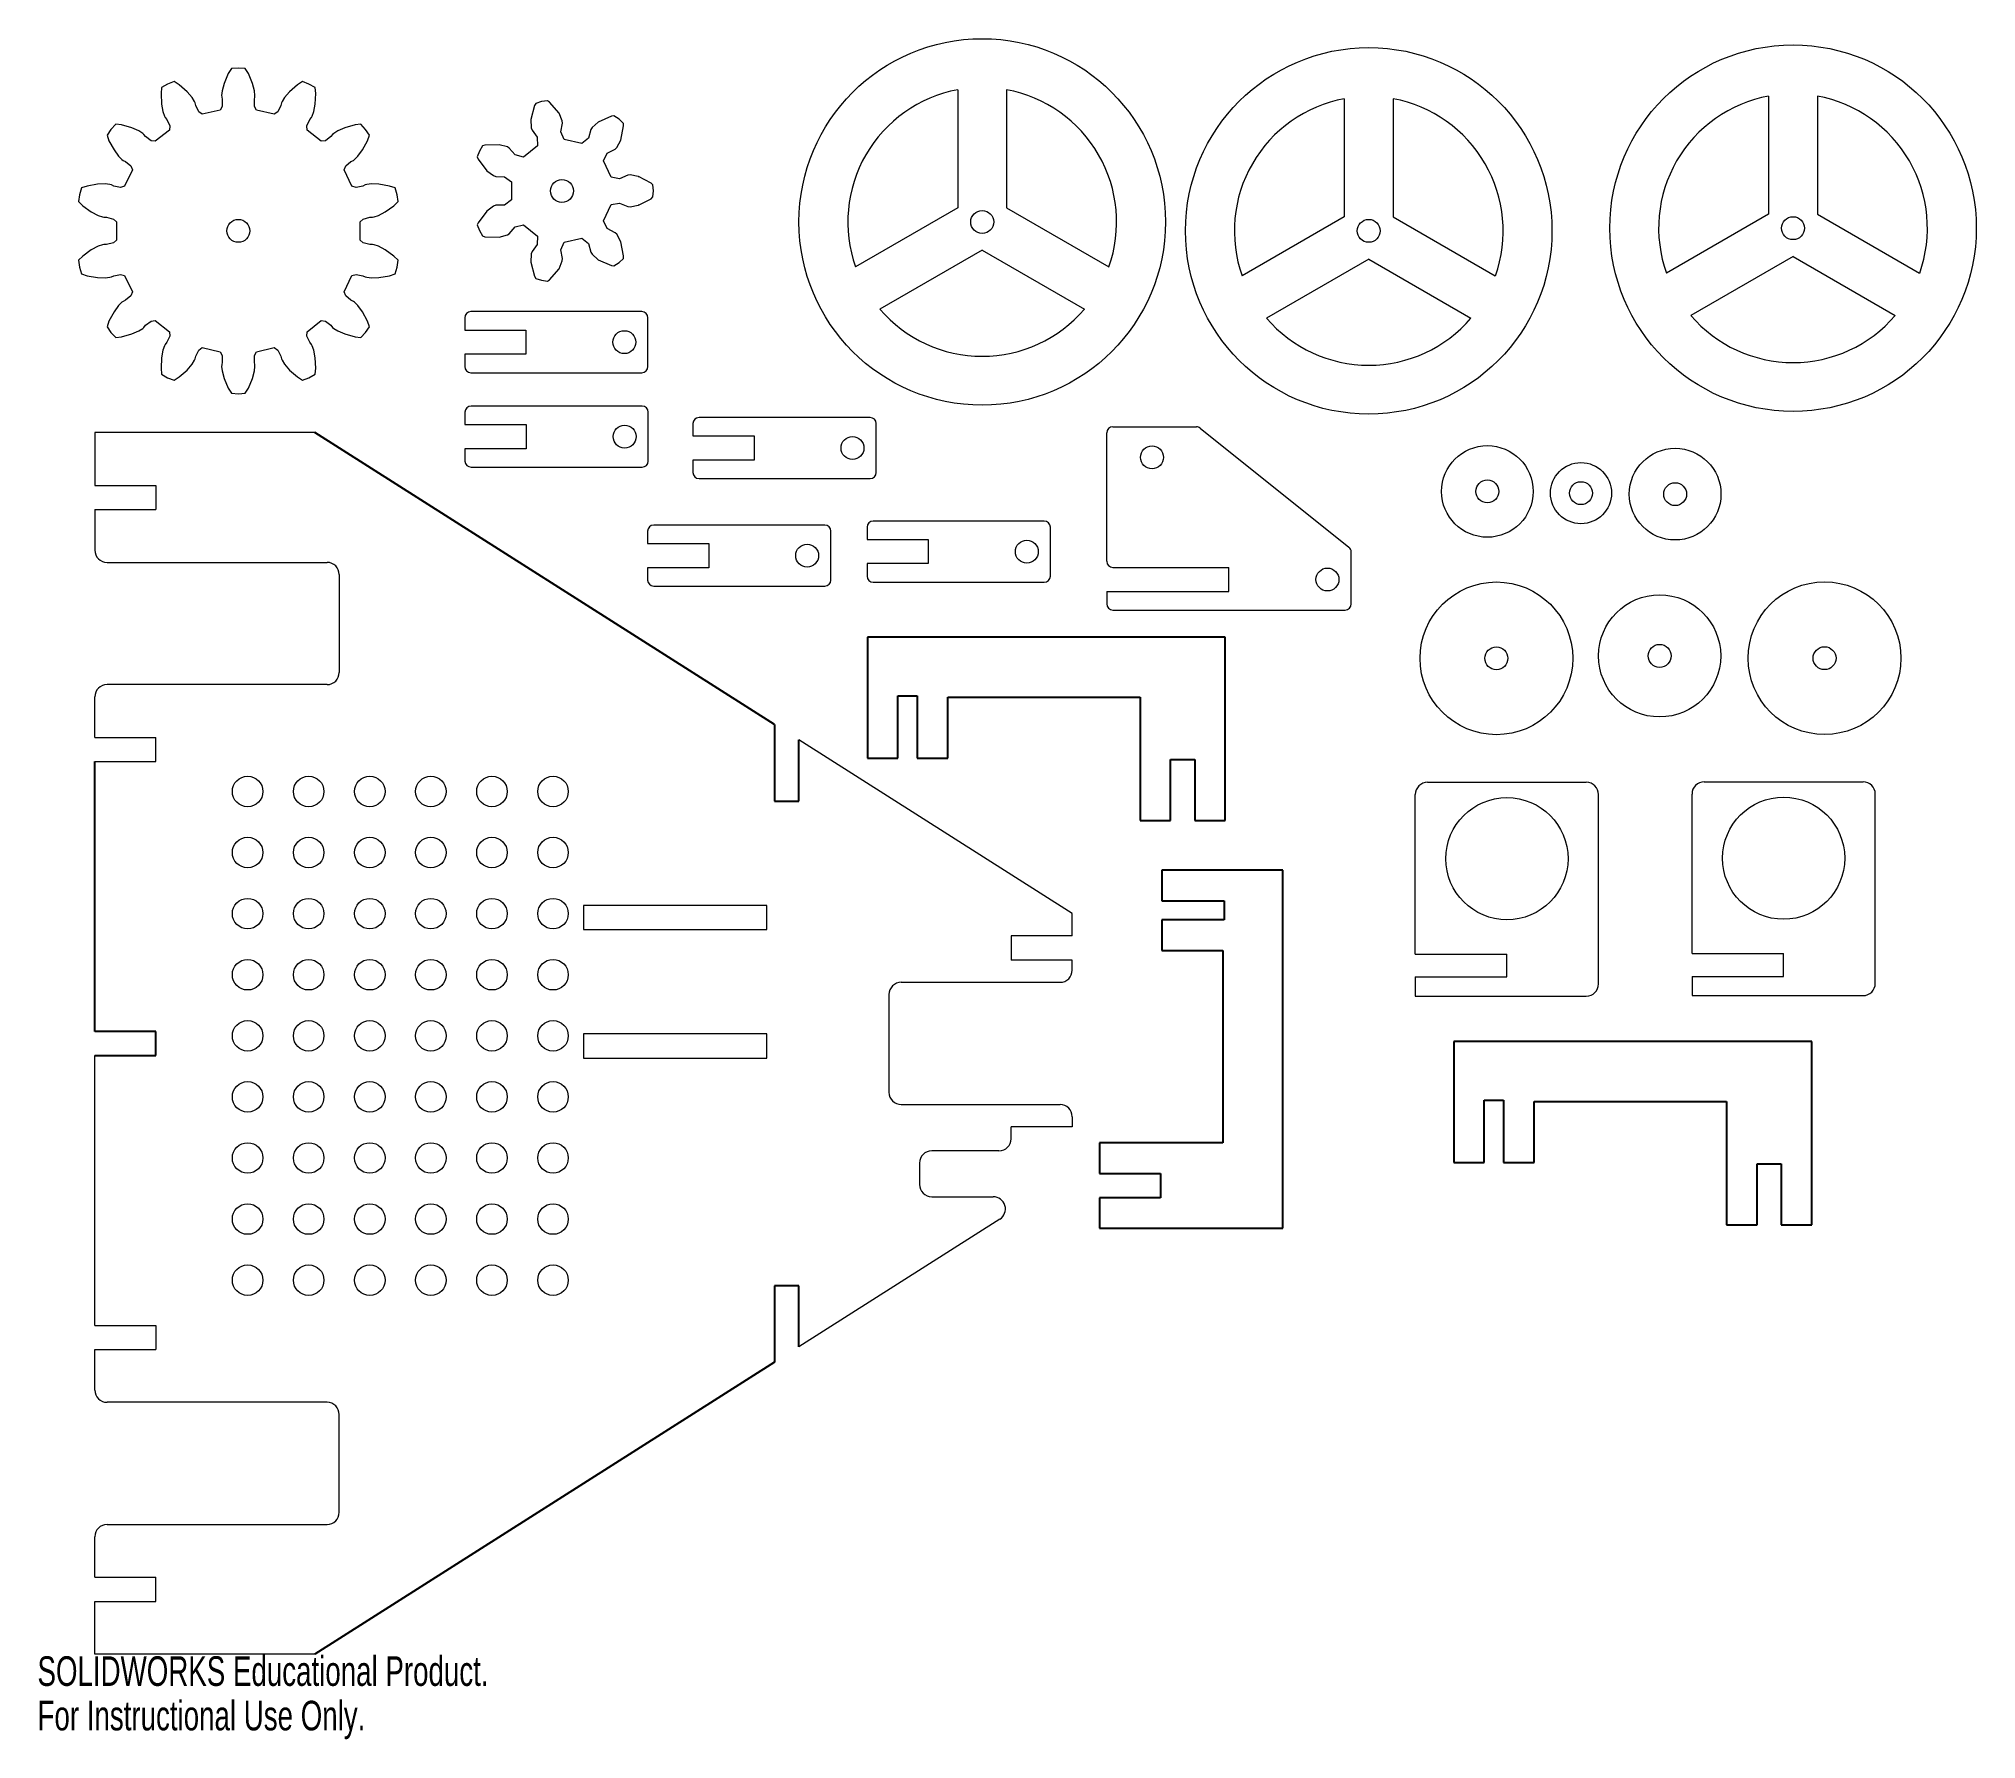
# Model space of a CAD drawing. Header units: inches. Extents: x 0 to 15.9, y 0 to 13.9.
import ezdxf

# ---------------------------------------------------------------- set-up
doc = ezdxf.new("R2010")
doc.units = ezdxf.units.IN
doc.header["$MEASUREMENT"] = 0
doc.styles.add('SLDTEXTSTYLE0', font='TXT', dxfattribs={"width": 0.7})

msp = doc.modelspace()

# ---------------------------------------------------------------- linework, layer by layer
at = {"color": 7, "linetype": 'Continuous', "lineweight": 18}
for p, q in [((1.587, 13.673), (1.561, 13.632)), ((1.644, 13.677), (1.587, 13.673)), ((1.7, 13.673), (1.644, 13.677)), ((1.726, 13.632), (1.7, 13.673)), ((1.016, 13.517), (1.011, 13.468)), ((1.065, 13.545), (1.016, 13.517)), ((1.118, 13.566), (1.065, 13.545)), ((1.159, 13.54), (1.118, 13.566)), ((1.225, 13.482), (1.159, 13.54)), ((1.265, 13.435), (1.225, 13.482)), ((1.511, 13.491), (1.507, 13.453)), ((1.527, 13.551), (1.511, 13.491)), ((1.561, 13.632), (1.527, 13.551)), ((1.76, 13.551), (1.726, 13.632)), ((1.776, 13.491), (1.76, 13.551)), ((1.78, 13.453), (1.776, 13.491)), ((2.063, 13.482), (2.022, 13.435)), ((2.128, 13.54), (2.063, 13.482)), ((2.169, 13.566), (2.128, 13.54)), ((2.222, 13.545), (2.169, 13.566)), ((2.272, 13.517), (2.222, 13.545)), ((2.277, 13.468), (2.272, 13.517)), ((7.533, 13.498), (7.533, 12.532)), ((7.933, 13.498), (7.933, 12.532)), ((1.011, 13.468), (1.015, 13.381)), ((1.015, 13.381), (1.027, 13.32)), ((1.285, 13.403), (1.265, 13.435)), ((1.29, 13.391), (1.285, 13.403)), ((1.296, 13.369), (1.29, 13.391)), ((1.321, 13.319), (1.296, 13.369)), ((1.495, 13.332), (1.349, 13.299)), ((1.511, 13.363), (1.495, 13.332)), ((1.507, 13.453), (1.508, 13.44)), ((1.508, 13.44), (1.512, 13.419)), ((1.512, 13.419), (1.511, 13.363)), ((1.775, 13.419), (1.779, 13.44)), ((1.776, 13.363), (1.775, 13.419)), ((1.793, 13.332), (1.776, 13.363)), ((1.779, 13.44), (1.78, 13.453)), ((1.938, 13.299), (1.793, 13.332)), ((1.992, 13.369), (1.967, 13.319)), ((1.997, 13.391), (1.992, 13.369)), ((2.002, 13.403), (1.997, 13.391)), ((2.022, 13.435), (2.002, 13.403)), ((2.261, 13.32), (2.273, 13.381)), ((2.273, 13.381), (2.277, 13.468)), ((4.068, 13.37), (4.038, 13.255)), ((4.079, 13.387), (4.068, 13.37)), ((4.126, 13.402), (4.079, 13.387)), ((4.175, 13.409), (4.126, 13.402)), ((4.192, 13.398), (4.175, 13.409)), ((4.269, 13.308), (4.192, 13.398)), ((10.697, 13.425), (10.697, 12.459)), ((11.097, 13.425), (11.097, 12.459)), ((14.17, 13.447), (14.17, 12.481)), ((14.57, 13.447), (14.57, 12.481)), ((0.601, 13.175), (0.569, 13.128)), ((0.64, 13.217), (0.601, 13.175)), ((0.688, 13.211), (0.64, 13.217)), ((0.772, 13.188), (0.688, 13.211)), ((0.829, 13.162), (0.772, 13.188)), ((1.081, 13.169), (0.964, 13.077)), ((1.027, 13.32), (1.039, 13.284)), ((1.039, 13.284), (1.046, 13.273)), ((1.046, 13.273), (1.059, 13.255)), ((1.059, 13.255), (1.082, 13.204)), ((1.082, 13.204), (1.081, 13.169)), ((1.349, 13.299), (1.321, 13.319)), ((1.967, 13.319), (1.938, 13.299)), ((2.205, 13.204), (2.229, 13.255)), ((2.207, 13.169), (2.205, 13.204)), ((2.323, 13.077), (2.207, 13.169)), ((2.229, 13.255), (2.242, 13.273)), ((2.242, 13.273), (2.248, 13.284)), ((2.248, 13.284), (2.261, 13.32)), ((2.515, 13.188), (2.458, 13.162)), ((2.599, 13.211), (2.515, 13.188)), ((2.647, 13.217), (2.599, 13.211)), ((2.686, 13.175), (2.647, 13.217)), ((2.718, 13.128), (2.686, 13.175)), ((4.038, 13.255), (4.041, 13.186)), ((4.041, 13.186), (4.048, 13.168)), ((4.048, 13.168), (4.091, 13.11)), ((4.296, 13.244), (4.269, 13.308)), ((4.284, 13.154), (4.298, 13.225)), ((4.298, 13.225), (4.296, 13.244)), ((4.529, 13.173), (4.51, 13.102)), ((4.539, 13.189), (4.529, 13.173)), ((4.59, 13.234), (4.539, 13.189)), ((4.699, 13.282), (4.59, 13.234)), ((4.719, 13.285), (4.699, 13.282)), ((4.76, 13.257), (4.719, 13.285)), ((4.796, 13.223), (4.76, 13.257)), ((4.775, 13.087), (4.798, 13.203)), ((4.798, 13.203), (4.796, 13.223)), ((0.569, 13.128), (0.585, 13.082)), ((0.585, 13.082), (0.627, 13.006)), ((0.627, 13.006), (0.664, 12.955)), ((0.861, 13.142), (0.829, 13.162)), ((0.871, 13.134), (0.861, 13.142)), ((0.885, 13.117), (0.871, 13.134)), ((0.93, 13.082), (0.885, 13.117)), ((0.964, 13.077), (0.93, 13.082)), ((2.358, 13.082), (2.323, 13.077)), ((2.402, 13.117), (2.358, 13.082)), ((2.416, 13.134), (2.402, 13.117)), ((2.426, 13.142), (2.416, 13.134)), ((2.458, 13.162), (2.426, 13.142)), ((2.623, 12.955), (2.661, 13.006)), ((2.661, 13.006), (2.702, 13.082)), ((2.702, 13.082), (2.718, 13.128)), ((3.642, 13.039), (3.617, 12.996)), ((3.661, 13.046), (3.642, 13.039)), ((3.78, 13.049), (3.661, 13.046)), ((3.846, 13.031), (3.78, 13.049)), ((3.862, 13.021), (3.846, 13.031)), ((3.91, 12.965), (3.862, 13.021)), ((4.093, 13.041), (3.977, 12.948)), ((4.091, 13.11), (4.093, 13.041)), ((4.312, 13.091), (4.284, 13.154)), ((4.457, 13.058), (4.312, 13.091)), ((4.51, 13.102), (4.457, 13.058)), ((4.664, 12.979), (4.729, 13.013)), ((4.729, 13.013), (4.743, 13.026)), ((4.743, 13.026), (4.775, 13.087)), ((0.664, 12.955), (0.691, 12.929)), ((0.691, 12.929), (0.702, 12.921)), ((0.702, 12.921), (0.721, 12.911)), ((0.721, 12.911), (0.765, 12.876)), ((0.765, 12.876), (0.778, 12.843)), ((2.509, 12.843), (2.523, 12.876)), ((2.523, 12.876), (2.566, 12.911)), ((2.566, 12.911), (2.586, 12.921)), ((2.586, 12.921), (2.596, 12.929)), ((2.596, 12.929), (2.623, 12.955)), ((3.617, 12.996), (3.599, 12.95)), ((3.599, 12.95), (3.606, 12.931)), ((3.606, 12.931), (3.677, 12.836)), ((3.977, 12.948), (3.91, 12.965)), ((4.633, 12.918), (4.664, 12.979)), ((4.697, 12.783), (4.633, 12.918)), ((0.361, 12.695), (0.344, 12.64)), ((0.406, 12.711), (0.361, 12.695)), ((0.492, 12.726), (0.406, 12.711)), ((0.555, 12.728), (0.492, 12.726)), ((0.592, 12.724), (0.555, 12.728)), ((0.605, 12.72), (0.592, 12.724)), ((0.625, 12.711), (0.605, 12.72)), ((0.68, 12.699), (0.625, 12.711)), ((0.713, 12.709), (0.68, 12.699)), ((0.778, 12.843), (0.713, 12.709)), ((2.574, 12.709), (2.509, 12.843)), ((2.608, 12.699), (2.574, 12.709)), ((2.662, 12.711), (2.608, 12.699)), ((2.683, 12.72), (2.662, 12.711)), ((2.695, 12.724), (2.683, 12.72)), ((2.733, 12.728), (2.695, 12.724)), ((2.795, 12.726), (2.733, 12.728)), ((2.881, 12.711), (2.795, 12.726)), ((2.927, 12.695), (2.881, 12.711)), ((2.944, 12.64), (2.927, 12.695)), ((3.677, 12.836), (3.733, 12.796)), ((3.733, 12.796), (3.751, 12.789)), ((3.751, 12.789), (3.824, 12.787)), ((3.824, 12.787), (3.879, 12.746)), ((3.879, 12.746), (3.879, 12.597)), ((4.765, 12.77), (4.697, 12.783)), ((4.832, 12.799), (4.765, 12.77)), ((4.851, 12.802), (4.832, 12.799)), ((4.917, 12.79), (4.851, 12.802)), ((4.917, 12.79), (4.92, 12.789)), ((5.024, 12.735), (4.92, 12.789)), ((5.038, 12.721), (5.024, 12.735)), ((5.043, 12.671), (5.038, 12.721)), ((0.344, 12.64), (0.335, 12.584)), ((0.335, 12.584), (0.37, 12.55)), ((0.37, 12.55), (0.44, 12.499)), ((2.847, 12.499), (2.918, 12.55)), ((2.918, 12.55), (2.952, 12.584)), ((2.952, 12.584), (2.944, 12.64)), ((3.733, 12.547), (3.677, 12.506)), ((3.751, 12.553), (3.733, 12.547)), ((3.824, 12.555), (3.751, 12.553)), ((3.879, 12.597), (3.824, 12.555)), ((4.633, 12.425), (4.697, 12.559)), ((4.697, 12.559), (4.765, 12.572)), ((4.765, 12.572), (4.832, 12.543)), ((4.832, 12.543), (4.851, 12.54)), ((4.851, 12.54), (4.917, 12.553)), ((4.92, 12.553), (4.917, 12.553)), ((4.92, 12.553), (5.024, 12.607)), ((5.024, 12.607), (5.038, 12.622)), ((5.038, 12.622), (5.043, 12.671)), ((7.533, 12.532), (6.696, 12.049)), ((7.933, 12.532), (8.769, 12.049)), ((0.44, 12.499), (0.496, 12.47)), ((0.496, 12.47), (0.532, 12.458)), ((0.532, 12.458), (0.544, 12.455)), ((0.544, 12.455), (0.566, 12.455)), ((0.566, 12.455), (0.621, 12.441)), ((0.621, 12.441), (0.647, 12.418)), ((0.647, 12.418), (0.647, 12.269)), ((2.64, 12.418), (2.666, 12.441)), ((2.64, 12.269), (2.64, 12.418)), ((2.666, 12.441), (2.721, 12.455)), ((2.721, 12.455), (2.743, 12.455)), ((2.743, 12.455), (2.756, 12.458)), ((2.756, 12.458), (2.792, 12.47)), ((2.792, 12.47), (2.847, 12.499)), ((3.606, 12.411), (3.599, 12.392)), ((3.599, 12.392), (3.617, 12.346)), ((3.677, 12.506), (3.606, 12.411)), ((3.862, 12.321), (3.91, 12.377)), ((3.91, 12.377), (3.977, 12.394)), ((3.977, 12.394), (4.093, 12.301)), ((4.664, 12.363), (4.633, 12.425)), ((10.697, 12.459), (9.86, 11.976)), ((11.097, 12.459), (11.933, 11.976)), ((14.17, 12.481), (13.333, 11.998)), ((14.57, 12.481), (15.406, 11.998)), ((0.496, 12.218), (0.44, 12.189)), ((0.532, 12.23), (0.496, 12.218)), ((0.544, 12.232), (0.532, 12.23)), ((0.566, 12.233), (0.544, 12.232)), ((0.621, 12.246), (0.566, 12.233)), ((0.647, 12.269), (0.621, 12.246)), ((2.666, 12.246), (2.64, 12.269)), ((2.721, 12.233), (2.666, 12.246)), ((2.743, 12.232), (2.721, 12.233)), ((2.756, 12.23), (2.743, 12.232)), ((2.792, 12.218), (2.756, 12.23)), ((2.847, 12.189), (2.792, 12.218)), ((3.617, 12.346), (3.642, 12.303)), ((3.642, 12.303), (3.661, 12.296)), ((3.661, 12.296), (3.78, 12.293)), ((3.78, 12.293), (3.846, 12.311)), ((3.846, 12.311), (3.862, 12.321)), ((4.091, 12.232), (4.048, 12.174)), ((4.093, 12.301), (4.091, 12.232)), ((4.284, 12.189), (4.312, 12.251)), ((4.312, 12.251), (4.457, 12.285)), ((4.457, 12.285), (4.51, 12.24)), ((4.51, 12.24), (4.529, 12.169)), ((4.729, 12.329), (4.664, 12.363)), ((4.743, 12.316), (4.729, 12.329)), ((4.775, 12.255), (4.743, 12.316)), ((4.798, 12.139), (4.775, 12.255)), ((0.37, 12.137), (0.335, 12.103)), ((0.335, 12.103), (0.344, 12.047)), ((0.44, 12.189), (0.37, 12.137)), ((2.918, 12.137), (2.847, 12.189)), ((2.952, 12.103), (2.918, 12.137)), ((2.944, 12.047), (2.952, 12.103)), ((4.041, 12.156), (4.038, 12.087)), ((4.038, 12.087), (4.068, 11.972)), ((4.048, 12.174), (4.041, 12.156)), ((4.269, 12.034), (4.296, 12.098)), ((4.298, 12.117), (4.284, 12.189)), ((4.296, 12.098), (4.298, 12.117)), ((4.529, 12.169), (4.539, 12.153)), ((4.539, 12.153), (4.59, 12.108)), ((4.59, 12.108), (4.699, 12.06)), ((4.699, 12.06), (4.719, 12.057)), ((4.719, 12.057), (4.76, 12.085)), ((4.76, 12.085), (4.796, 12.119)), ((4.796, 12.119), (4.798, 12.139)), ((7.733, 12.186), (6.896, 11.702)), ((7.733, 12.186), (8.569, 11.702)), ((10.897, 12.113), (10.06, 11.63)), ((10.897, 12.113), (11.733, 11.63)), ((14.37, 12.135), (13.533, 11.652)), ((14.37, 12.135), (15.206, 11.652)), ((0.344, 12.047), (0.361, 11.993)), ((0.361, 11.993), (0.406, 11.977)), ((0.406, 11.977), (0.492, 11.961)), ((0.492, 11.961), (0.555, 11.959)), ((0.555, 11.959), (0.592, 11.964)), ((0.592, 11.964), (0.605, 11.967)), ((0.605, 11.967), (0.625, 11.976)), ((0.625, 11.976), (0.68, 11.988)), ((0.68, 11.988), (0.713, 11.978)), ((0.713, 11.978), (0.778, 11.844)), ((2.509, 11.844), (2.574, 11.978)), ((2.574, 11.978), (2.608, 11.988)), ((2.608, 11.988), (2.662, 11.976)), ((2.662, 11.976), (2.683, 11.967)), ((2.683, 11.967), (2.695, 11.964)), ((2.695, 11.964), (2.733, 11.959)), ((2.733, 11.959), (2.795, 11.961)), ((2.795, 11.961), (2.881, 11.977)), ((2.881, 11.977), (2.927, 11.993)), ((2.927, 11.993), (2.944, 12.047)), ((4.068, 11.972), (4.079, 11.955)), ((4.079, 11.955), (4.126, 11.94)), ((4.126, 11.94), (4.175, 11.933)), ((4.175, 11.933), (4.192, 11.944)), ((4.192, 11.944), (4.269, 12.034)), ((0.691, 11.759), (0.664, 11.732)), ((0.702, 11.766), (0.691, 11.759)), ((0.721, 11.776), (0.702, 11.766)), ((0.765, 11.812), (0.721, 11.776)), ((0.778, 11.844), (0.765, 11.812)), ((2.523, 11.812), (2.509, 11.844)), ((2.566, 11.776), (2.523, 11.812)), ((2.586, 11.766), (2.566, 11.776)), ((2.596, 11.759), (2.586, 11.766)), ((2.623, 11.732), (2.596, 11.759)), ((0.585, 11.605), (0.569, 11.559)), ((0.627, 11.682), (0.585, 11.605)), ((0.664, 11.732), (0.627, 11.682)), ((0.885, 11.571), (0.93, 11.605)), ((0.93, 11.605), (0.964, 11.611)), ((0.964, 11.611), (1.081, 11.518)), ((2.207, 11.518), (2.323, 11.611)), ((2.323, 11.611), (2.358, 11.605)), ((2.358, 11.605), (2.402, 11.571)), ((2.661, 11.682), (2.623, 11.732)), ((2.702, 11.605), (2.661, 11.682)), ((2.718, 11.559), (2.702, 11.605)), ((3.497, 11.633), (3.497, 11.532)), ((4.947, 11.683), (3.547, 11.683)), ((4.997, 11.233), (4.997, 11.633)), ((0.569, 11.559), (0.601, 11.512)), ((0.601, 11.512), (0.64, 11.471)), ((0.64, 11.471), (0.688, 11.476)), ((0.688, 11.476), (0.772, 11.5)), ((0.772, 11.5), (0.829, 11.525)), ((0.829, 11.525), (0.861, 11.545)), ((0.861, 11.545), (0.871, 11.554)), ((0.871, 11.554), (0.885, 11.571)), ((1.059, 11.432), (1.046, 11.415)), ((1.082, 11.483), (1.059, 11.432)), ((1.081, 11.518), (1.082, 11.483)), ((2.205, 11.483), (2.207, 11.518)), ((2.229, 11.432), (2.205, 11.483)), ((2.242, 11.415), (2.229, 11.432)), ((2.402, 11.571), (2.416, 11.554)), ((2.416, 11.554), (2.426, 11.545)), ((2.426, 11.545), (2.458, 11.525)), ((2.458, 11.525), (2.515, 11.5)), ((2.515, 11.5), (2.599, 11.476)), ((2.599, 11.476), (2.647, 11.471)), ((2.647, 11.471), (2.686, 11.512)), ((2.686, 11.512), (2.718, 11.559)), ((3.497, 11.532), (3.997, 11.532)), ((3.997, 11.532), (3.997, 11.335)), ((1.015, 11.306), (1.011, 11.219)), ((1.027, 11.368), (1.015, 11.306)), ((1.039, 11.403), (1.027, 11.368)), ((1.046, 11.415), (1.039, 11.403)), ((1.265, 11.253), (1.285, 11.285)), ((1.285, 11.285), (1.29, 11.297)), ((1.29, 11.297), (1.296, 11.318)), ((1.296, 11.318), (1.321, 11.368)), ((1.321, 11.368), (1.349, 11.389)), ((1.349, 11.389), (1.495, 11.355)), ((1.495, 11.355), (1.511, 11.325)), ((1.512, 11.269), (1.508, 11.247)), ((1.511, 11.325), (1.512, 11.269)), ((1.775, 11.269), (1.776, 11.325)), ((1.779, 11.247), (1.775, 11.269)), ((1.776, 11.325), (1.793, 11.355)), ((1.793, 11.355), (1.938, 11.389)), ((1.938, 11.389), (1.967, 11.368)), ((1.967, 11.368), (1.992, 11.318)), ((1.992, 11.318), (1.997, 11.297)), ((1.997, 11.297), (2.002, 11.285)), ((2.002, 11.285), (2.022, 11.253)), ((2.248, 11.403), (2.242, 11.415)), ((2.261, 11.368), (2.248, 11.403)), ((2.273, 11.306), (2.261, 11.368)), ((2.277, 11.219), (2.273, 11.306)), ((3.497, 11.335), (3.497, 11.233)), ((3.997, 11.335), (3.497, 11.335)), ((1.011, 11.219), (1.016, 11.171)), ((1.016, 11.171), (1.065, 11.142)), ((1.065, 11.142), (1.118, 11.122)), ((1.118, 11.122), (1.159, 11.148)), ((1.159, 11.148), (1.225, 11.205)), ((1.225, 11.205), (1.265, 11.253)), ((1.508, 11.247), (1.507, 11.234)), ((1.507, 11.234), (1.511, 11.197)), ((1.511, 11.197), (1.527, 11.136)), ((1.527, 11.136), (1.561, 11.056)), ((1.726, 11.056), (1.76, 11.136)), ((1.76, 11.136), (1.776, 11.197)), ((1.776, 11.197), (1.78, 11.234)), ((1.78, 11.234), (1.779, 11.247)), ((2.022, 11.253), (2.063, 11.205)), ((2.063, 11.205), (2.128, 11.148)), ((2.128, 11.148), (2.169, 11.122)), ((2.169, 11.122), (2.222, 11.142)), ((2.222, 11.142), (2.272, 11.171)), ((2.272, 11.171), (2.277, 11.219)), ((3.547, 11.183), (4.947, 11.183)), ((1.561, 11.056), (1.587, 11.015)), ((1.587, 11.015), (1.644, 11.01)), ((1.644, 11.01), (1.7, 11.015)), ((1.7, 11.015), (1.726, 11.056)), ((3.499, 10.86), (3.499, 10.759)), ((4.949, 10.91), (3.549, 10.91)), ((4.999, 10.46), (4.999, 10.86)), ((6.815, 10.816), (5.415, 10.816)), ((0.47, 10.693), (0.47, 10.26)), ((2.27, 10.693), (0.47, 10.693)), ((3.499, 10.759), (3.999, 10.759)), ((3.999, 10.759), (3.999, 10.561)), ((5.365, 10.766), (5.365, 10.665)), ((5.365, 10.665), (5.865, 10.665)), ((5.865, 10.665), (5.865, 10.468)), ((6.865, 10.366), (6.865, 10.766)), ((8.753, 9.639), (8.753, 10.69)), ((8.803, 10.74), (9.486, 10.74)), ((9.517, 10.729), (10.734, 9.755)), ((3.499, 10.561), (3.499, 10.46)), ((3.999, 10.561), (3.499, 10.561)), ((5.365, 10.468), (5.365, 10.366)), ((5.865, 10.468), (5.365, 10.468)), ((3.549, 10.41), (4.949, 10.41)), ((5.415, 10.316), (6.815, 10.316)), ((0.47, 10.26), (0.97, 10.26)), ((0.97, 10.26), (0.97, 10.063)), ((0.47, 10.063), (0.47, 9.73)), ((0.47, 10.063), (0.97, 10.063)), ((4.994, 9.886), (4.994, 9.784)), ((6.444, 9.936), (5.044, 9.936)), ((6.494, 9.486), (6.494, 9.886)), ((6.791, 9.918), (6.791, 9.817)), ((8.241, 9.968), (6.841, 9.968)), ((8.291, 9.518), (8.291, 9.918)), ((4.994, 9.784), (5.494, 9.784)), ((5.494, 9.784), (5.494, 9.587)), ((6.791, 9.817), (7.291, 9.817)), ((7.291, 9.817), (7.291, 9.62)), ((10.753, 9.29), (10.753, 9.716)), ((0.57, 9.63), (2.37, 9.63)), ((2.47, 9.53), (2.47, 8.73)), ((4.994, 9.587), (4.994, 9.486)), ((5.494, 9.587), (4.994, 9.587)), ((6.791, 9.62), (6.791, 9.518)), ((7.291, 9.62), (6.791, 9.62)), ((8.803, 9.589), (9.753, 9.589)), ((9.753, 9.391), (9.753, 9.589)), ((5.044, 9.436), (6.444, 9.436)), ((6.841, 9.468), (8.241, 9.468)), ((8.753, 9.391), (8.753, 9.29)), ((8.753, 9.391), (9.753, 9.391)), ((8.803, 9.24), (10.703, 9.24)), ((2.37, 8.63), (0.57, 8.63)), ((0.47, 8.198), (0.47, 8.53)), ((0.47, 8.198), (0.97, 8.198)), ((0.97, 8), (0.97, 8.198)), ((8.47, 6.755), (6.231, 8.177)), ((0.47, 8), (0.97, 8)), ((11.378, 7.83), (12.678, 7.83)), ((13.643, 7.834), (14.943, 7.834)), ((11.278, 6.424), (11.278, 7.73)), ((12.778, 6.18), (12.778, 7.73)), ((13.543, 6.428), (13.543, 7.734)), ((15.043, 6.184), (15.043, 7.734)), ((5.97, 6.823), (4.47, 6.823)), ((4.47, 6.823), (4.47, 6.625)), ((5.97, 6.625), (5.97, 6.823)), ((8.47, 6.573), (8.47, 6.755)), ((4.47, 6.625), (5.97, 6.625)), ((8.47, 6.573), (7.97, 6.573)), ((7.97, 6.573), (7.97, 6.375)), ((8.47, 6.375), (7.97, 6.375)), ((8.47, 6.293), (8.47, 6.375)), ((11.278, 6.424), (12.028, 6.424)), ((12.028, 6.237), (12.028, 6.424)), ((13.543, 6.428), (14.293, 6.428)), ((14.293, 6.24), (14.293, 6.428)), ((7.07, 6.193), (8.37, 6.193)), ((11.278, 6.237), (11.278, 6.08)), ((11.278, 6.237), (12.028, 6.237)), ((13.543, 6.24), (13.543, 6.084)), ((13.543, 6.24), (14.293, 6.24)), ((6.97, 6.093), (6.97, 5.293)), ((11.278, 6.08), (12.678, 6.08)), ((13.543, 6.084), (14.943, 6.084)), ((5.97, 5.77), (4.47, 5.77)), ((4.47, 5.77), (4.47, 5.573)), ((5.97, 5.573), (5.97, 5.77)), ((0.47, 3.385), (0.47, 5.594)), ((4.47, 5.573), (5.97, 5.573)), ((7.07, 5.193), (8.37, 5.193)), ((8.47, 5.093), (8.47, 5.01)), ((8.47, 5.01), (7.97, 5.01)), ((7.97, 4.913), (7.97, 5.01)), ((7.87, 4.813), (7.32, 4.813)), ((7.22, 4.713), (7.22, 4.538)), ((7.32, 4.438), (7.823, 4.438)), ((7.876, 4.253), (6.231, 3.208)), ((0.47, 3.385), (0.97, 3.385)), ((0.97, 3.385), (0.97, 3.188)), ((0.47, 2.855), (0.47, 3.188)), ((0.47, 3.188), (0.97, 3.188)), ((2.37, 2.755), (0.57, 2.755)), ((2.47, 1.855), (2.47, 2.655)), ((0.57, 1.755), (2.37, 1.755)), ((0.47, 1.323), (0.47, 1.655)), ((0.47, 1.323), (0.97, 1.323)), ((0.97, 1.125), (0.97, 1.323)), ((0.47, 0.693), (0.47, 1.125)), ((0.47, 1.125), (0.97, 1.125)), ((2.27, 0.693), (0.47, 0.693))]:
    msp.add_line(p, q, dxfattribs=at)
at = {"color": 7, "linetype": 'Continuous', "lineweight": 25}
for p, q in [((6.033, 8.302), (2.27, 10.693)), ((6.793, 9.017), (6.793, 8.027)), ((9.723, 9.017), (6.793, 9.017)), ((9.723, 7.517), (9.723, 9.017)), ((7.043, 8.537), (7.201, 8.537)), ((7.043, 8.027), (7.043, 8.537)), ((7.201, 8.537), (7.201, 8.027)), ((7.451, 8.527), (9.025, 8.527)), ((7.451, 8.027), (7.451, 8.527)), ((9.025, 8.527), (9.025, 7.517)), ((6.033, 8.302), (6.033, 7.677)), ((6.231, 7.677), (6.231, 8.177)), ((0.47, 5.791), (0.47, 8)), ((6.793, 8.027), (7.043, 8.027)), ((7.201, 8.027), (7.451, 8.027)), ((9.275, 8.017), (9.473, 8.017)), ((9.275, 7.517), (9.275, 8.017)), ((9.473, 8.017), (9.473, 7.517)), ((6.033, 7.677), (6.231, 7.677)), ((9.025, 7.517), (9.275, 7.517)), ((9.473, 7.517), (9.723, 7.517)), ((9.203, 7.11), (9.203, 6.86)), ((10.193, 7.11), (9.203, 7.11)), ((10.193, 4.18), (10.193, 7.11)), ((9.203, 6.86), (9.713, 6.86)), ((9.713, 6.86), (9.713, 6.703)), ((9.203, 6.703), (9.203, 6.453)), ((9.713, 6.703), (9.203, 6.703)), ((9.203, 6.453), (9.703, 6.453)), ((9.703, 6.453), (9.703, 4.878)), ((0.97, 5.791), (0.47, 5.791)), ((0.97, 5.594), (0.97, 5.791)), ((0.47, 5.594), (0.97, 5.594)), ((11.593, 5.708), (11.593, 4.718)), ((14.523, 5.708), (11.593, 5.708)), ((14.523, 4.208), (14.523, 5.708)), ((11.843, 5.228), (12.001, 5.228)), ((11.843, 4.718), (11.843, 5.228)), ((12.001, 5.228), (12.001, 4.718)), ((12.251, 5.218), (13.826, 5.218)), ((12.251, 4.718), (12.251, 5.218)), ((13.826, 5.218), (13.826, 4.208)), ((9.703, 4.878), (8.693, 4.878)), ((8.693, 4.878), (8.693, 4.628)), ((8.693, 4.628), (9.193, 4.628)), ((9.193, 4.628), (9.193, 4.43)), ((11.593, 4.718), (11.843, 4.718)), ((12.001, 4.718), (12.251, 4.718)), ((14.076, 4.708), (14.273, 4.708)), ((14.076, 4.208), (14.076, 4.708)), ((14.273, 4.708), (14.273, 4.208)), ((8.693, 4.43), (8.693, 4.18)), ((9.193, 4.43), (8.693, 4.43)), ((8.693, 4.18), (10.193, 4.18)), ((13.826, 4.208), (14.076, 4.208)), ((14.273, 4.208), (14.523, 4.208)), ((6.231, 3.708), (6.033, 3.708)), ((6.033, 3.708), (6.033, 3.083)), ((6.231, 3.208), (6.231, 3.708)), ((6.033, 3.083), (2.27, 0.693))]:
    msp.add_line(p, q, dxfattribs=at)
at = {"color": 7, "linetype": 'Continuous', "lineweight": 18}
for centre, radius in [((7.733, 12.417), 1.5), ((10.897, 12.344), 1.5), ((14.37, 12.366), 1.5), ((4.293, 12.671), 0.0938), ((1.644, 12.344), 0.0938), ((7.733, 12.417), 0.0938), ((10.897, 12.344), 0.0938), ((14.37, 12.366), 0.0938), ((4.804, 11.433), 0.0938), ((4.806, 10.66), 0.0938), ((6.671, 10.566), 0.0938), ((9.123, 10.49), 0.0938), ((11.868, 10.211), 0.375), ((13.405, 10.189), 0.375), ((12.634, 10.197), 0.25), ((11.868, 10.211), 0.0938), ((12.634, 10.197), 0.0938), ((13.405, 10.189), 0.0938), ((6.3, 9.686), 0.0938), ((8.098, 9.718), 0.0938), ((10.559, 9.49), 0.0938), ((11.942, 8.845), 0.625), ((13.278, 8.865), 0.5), ((14.628, 8.846), 0.625), ((11.942, 8.845), 0.0938), ((13.278, 8.865), 0.0938), ((14.628, 8.846), 0.0938), ((1.72, 7.755), 0.125), ((2.22, 7.755), 0.125), ((2.72, 7.755), 0.125), ((3.22, 7.755), 0.125), ((3.72, 7.755), 0.125), ((4.22, 7.755), 0.125), ((12.028, 7.205), 0.5), ((14.293, 7.209), 0.5), ((1.72, 7.255), 0.125), ((2.22, 7.255), 0.125), ((2.72, 7.255), 0.125), ((3.22, 7.255), 0.125), ((3.72, 7.255), 0.125), ((4.22, 7.255), 0.125), ((1.72, 6.755), 0.125), ((2.22, 6.755), 0.125), ((2.72, 6.755), 0.125), ((3.22, 6.755), 0.125), ((3.72, 6.755), 0.125), ((4.22, 6.755), 0.125), ((1.72, 6.255), 0.125), ((2.22, 6.255), 0.125), ((2.72, 6.255), 0.125), ((3.22, 6.255), 0.125), ((3.72, 6.255), 0.125), ((4.22, 6.255), 0.125), ((1.72, 5.755), 0.125), ((2.22, 5.755), 0.125), ((2.72, 5.755), 0.125), ((3.22, 5.755), 0.125), ((3.72, 5.755), 0.125), ((4.22, 5.755), 0.125), ((1.72, 5.255), 0.125), ((2.22, 5.255), 0.125), ((2.72, 5.255), 0.125), ((3.22, 5.255), 0.125), ((3.72, 5.255), 0.125), ((4.22, 5.255), 0.125), ((1.72, 4.755), 0.125), ((2.22, 4.755), 0.125), ((2.72, 4.755), 0.125), ((3.22, 4.755), 0.125), ((3.72, 4.755), 0.125), ((4.22, 4.755), 0.125), ((1.72, 4.255), 0.125), ((2.22, 4.255), 0.125), ((2.72, 4.255), 0.125), ((3.22, 4.255), 0.125), ((3.72, 4.255), 0.125), ((4.22, 4.255), 0.125), ((1.72, 3.755), 0.125), ((2.22, 3.755), 0.125), ((2.72, 3.755), 0.125), ((3.22, 3.755), 0.125), ((3.72, 3.755), 0.125), ((4.22, 3.755), 0.125)]:
    msp.add_circle(centre, radius, dxfattribs=at)
for centre, radius, start, end in [((7.733, 12.417), 1.1, 100.4757, 199.5243), ((7.733, 12.417), 1.1, 340.4757, 79.5243), ((10.897, 12.344), 1.1, 100.4757, 199.5243), ((10.897, 12.344), 1.1, 340.4757, 79.5243), ((14.37, 12.366), 1.1, 100.4757, 199.5243), ((14.37, 12.366), 1.1, 340.4757, 79.5243), ((3.547, 11.633), 0.05, 90, 180), ((4.947, 11.633), 0.05, 0, 90), ((7.733, 12.417), 1.1, 220.4757, 319.5243), ((10.897, 12.344), 1.1, 220.4757, 319.5243), ((14.37, 12.366), 1.1, 220.4757, 319.5243), ((3.547, 11.233), 0.05, 180, 270), ((4.947, 11.233), 0.05, 270, 0), ((3.549, 10.86), 0.05, 90, 180), ((4.949, 10.86), 0.05, 0, 90), ((5.415, 10.766), 0.05, 90, 180), ((6.815, 10.766), 0.05, 0, 90), ((8.803, 10.69), 0.05, 90, 180), ((9.486, 10.69), 0.05, 51.3402, 90), ((3.549, 10.46), 0.05, 180, 270), ((4.949, 10.46), 0.05, 270, 0), ((5.415, 10.366), 0.05, 180, 270), ((6.815, 10.366), 0.05, 270, 0), ((5.044, 9.886), 0.05, 90, 180), ((6.444, 9.886), 0.05, 0, 90), ((6.841, 9.918), 0.05, 90, 180), ((8.241, 9.918), 0.05, 0, 90), ((0.57, 9.73), 0.1, 180, 270), ((10.703, 9.716), 0.05, 0, 51.3402), ((2.37, 9.53), 0.1, 0, 90), ((6.841, 9.518), 0.05, 180, 270), ((8.241, 9.518), 0.05, 270, 0), ((8.803, 9.639), 0.05, 180, 270), ((5.044, 9.486), 0.05, 180, 270), ((6.444, 9.486), 0.05, 270, 0), ((8.803, 9.29), 0.05, 180, 270), ((10.703, 9.29), 0.05, 270, 0), ((2.37, 8.73), 0.1, 270, 0), ((0.57, 8.53), 0.1, 90, 180), ((11.378, 7.73), 0.1, 90, 180), ((12.678, 7.73), 0.1, 0, 90), ((13.643, 7.734), 0.1, 90, 180), ((14.943, 7.734), 0.1, 0, 90), ((7.07, 6.093), 0.1, 90, 180), ((8.37, 6.293), 0.1, 270, 0), ((12.678, 6.18), 0.1, 270, 0), ((14.943, 6.184), 0.1, 270, 0), ((7.07, 5.293), 0.1, 180, 270), ((8.37, 5.093), 0.1, 0, 90), ((7.32, 4.713), 0.1, 90, 180), ((7.87, 4.913), 0.1, 270, 0), ((7.32, 4.538), 0.1, 180, 270), ((7.823, 4.338), 0.1, 302.4188, 90), ((0.57, 2.855), 0.1, 180, 270), ((2.37, 2.655), 0.1, 0, 90), ((0.57, 1.655), 0.1, 90, 180), ((2.37, 1.855), 0.1, 270, 0)]:
    msp.add_arc(centre, radius, start, end, dxfattribs=at)

# ---------------------------------------------------------------- texts
at = {"color": 7, "linetype": 'Continuous', "char_height": 0.2422, "attachment_point": 1, "style": 'SLDTEXTSTYLE0'}
for s, insert in [('SOLIDWORKS Educational Product.', (0, 0.676)), ('For Instructional Use Only.', (0, 0.312))]:
    msp.add_mtext(s, dxfattribs=dict(at, insert=insert))

doc.saveas('drawing.dxf')
